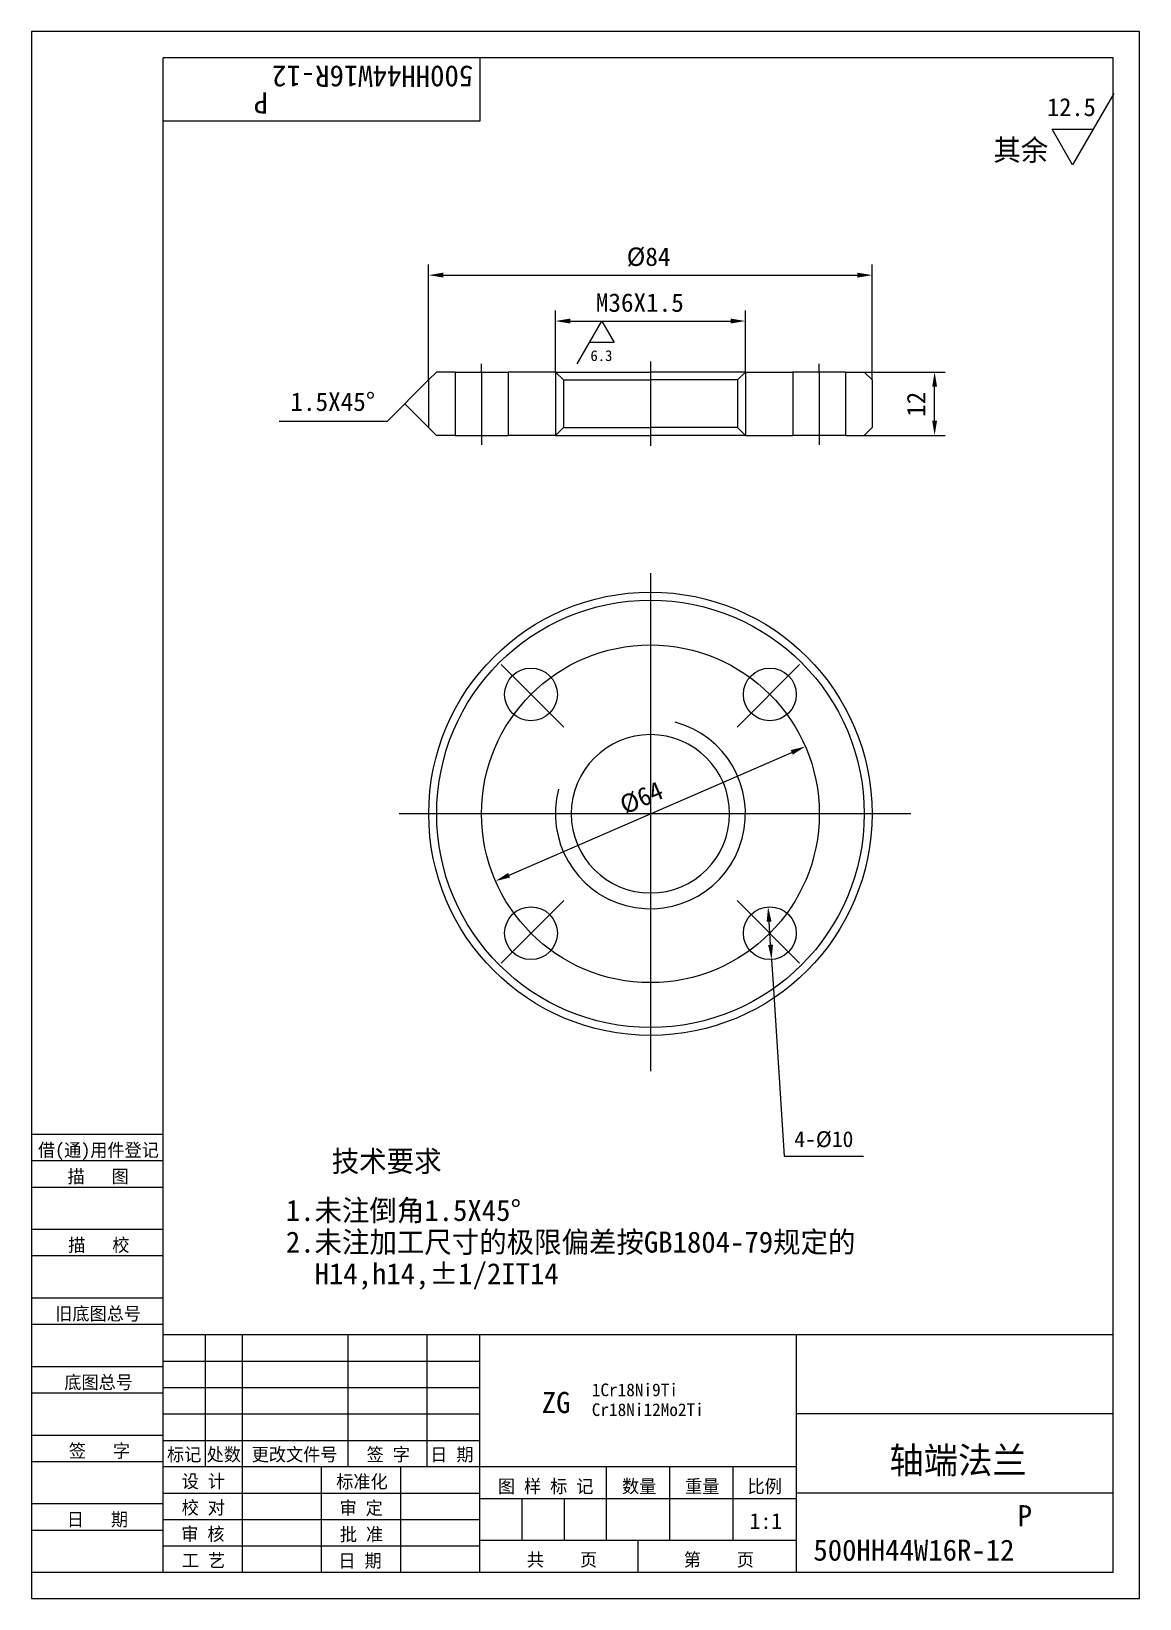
# Model space of a CAD drawing. Header units: metres. Extents: x 0 to 210, y 0 to 297.
import ezdxf

# ---------------------------------------------------------------- set-up
doc = ezdxf.new("R2010")
doc.units = ezdxf.units.M
for name, color, linetype in [('C', 6, 'Continuous'), ('D', 1, 'Continuous'), ('FL', 5, 'Continuous'), ('HA', 5, 'Continuous'), ('T', 7, 'Continuous'), ('TL', 4, 'Continuous')]:
    doc.layers.add(name, color=color, linetype=linetype)

# ---------------------------------------------------------------- blocks, each defined once
blk = doc.blocks.new('TUKUN4')
at = {"layer": 'FL'}
for p, q in [((0, 297), (0, 0)), ((210, 297), (0, 297)), ((210, 0), (210, 297)), ((0, 78), (25, 78)), ((0, 70), (25, 70)), ((0, 65), (25, 65)), ((0, 57), (25, 57)), ((0, 52), (25, 52)), ((33, 25), (33, 50)), ((40, 5), (40, 50)), ((60, 25), (60, 50)), ((75, 25), (75, 50)), ((25, 45), (85, 45)), ((0, 44), (25, 44)), ((0, 39), (25, 39)), ((25, 40), (85, 40)), ((25, 35), (85, 35)), ((0, 31), (25, 31)), ((25, 30), (85, 30)), ((0, 26), (25, 26)), ((70, 5), (70, 25)), ((0, 18), (25, 18)), ((25, 20), (85, 20)), ((25, 15), (85, 15)), ((0, 13), (25, 13)), ((25, 10), (85, 10)), ((0, 0), (210, 0))]:
    blk.add_line(p, q, dxfattribs=at)
at = {"layer": 'TL'}
for p, q in [((25, 5), (25, 292)), ((205, 292), (25, 292)), ((85, 292), (85, 280)), ((205, 5), (205, 292)), ((85, 280), (25, 280)), ((0, 88), (25, 88)), ((0, 83), (25, 83)), ((205, 50), (25, 50)), ((85, 5), (85, 50)), ((145, 5), (145, 50)), ((205, 35), (145, 35)), ((145, 25), (25, 25)), ((55, 5), (55, 25)), ((109, 11), (109, 25)), ((121, 11), (121, 25)), ((133, 11), (133, 25)), ((85, 19), (145, 19)), ((93, 11), (93, 19)), ((101, 11), (101, 19)), ((205, 20), (145, 20)), ((145, 11), (85, 11)), ((115, 5), (115, 11)), ((0, 5), (205, 5))]:
    blk.add_line(p, q, dxfattribs=at)
at = {"layer": 'T'}
for s, p in [('借(通)用件登记', (1.26, 83.76)), ('描   图', (6.86, 78.76)), ('描   校', (6.98, 65.76)), ('旧底图总号', (4.52, 52.76)), ('底图总号', (6.25, 39.76)), ('签   字', (7.1, 26.76)), ('标记', (25.71, 26.07)), ('处数', (33.22, 26.07)), ('更改文件号', (41.75, 26.07)), ('签 字', (63.53, 26.07)), ('日 期', (75.57, 26.07)), ('设 计', (28.5, 20.99)), ('标准化', (57.77, 20.93)), ('图 样 标 记', (88.4, 20.04)), ('数量', (111.92, 20.04)), ('重量', (123.88, 20.04)), ('比例', (135.7, 20.04)), ('校 对', (28.48, 15.99)), ('审 定', (58.39, 15.93)), ('日   期', (6.72, 13.76)), ('审 核', (28.41, 10.99)), ('批 准', (58.46, 10.93)), ('共    页', (93.91, 6.13)), ('第    页', (123.62, 6.13)), ('工 艺', (28.52, 5.99)), ('日 期', (58.18, 5.93))]:
    blk.add_text(s, height=2.5, dxfattribs=at).set_placement(p)

msp = doc.modelspace()

# ---------------------------------------------------------------- linework, layer by layer
at = {"layer": 'C'}
for p, q in [((85.32, 232.44), (85.32, 233.97)), ((85.32, 232.44), (85.32, 218.65)), ((117.3, 234.41), (117.3, 218.43)), ((149.28, 232.44), (149.28, 233.97)), ((149.28, 232.44), (149.28, 218.65)), ((117.3, 194.31), (117.3, 99.95)), ((100.88, 165.14), (89.01, 177.01)), ((133.71, 165.14), (145.58, 177.01)), ((166.66, 148.73), (69.69, 148.73)), ((100.88, 132.31), (89.01, 120.44)), ((133.71, 132.31), (145.58, 120.44))]:
    msp.add_line(p, q, dxfattribs=at)
msp.add_circle((117.3, 148.73), 32, dxfattribs=at)
at = {"layer": 'D'}
for p, q in [((205.11, 285.24), (197.3, 271.72)), ((193.4, 278.48), (201.2, 278.48)), ((197.3, 271.72), (193.4, 278.48)), ((75.28, 230.94), (75.28, 252.8)), ((159.32, 230.94), (159.32, 252.8)), ((78.08, 250.8), (156.52, 250.8)), ((99.3, 232.44), (99.3, 244.1)), ((135.3, 232.44), (135.3, 244.1)), ((102.1, 242.1), (132.5, 242.1)), ((103.39, 233.99), (108.08, 242.1)), ((108.08, 242.1), (110.42, 238.05)), ((110.42, 238.05), (105.73, 238.05)), ((157.82, 232.44), (173.15, 232.44)), ((75.28, 230.94), (67.42, 223.08)), ((171.15, 223.24), (171.15, 229.64)), ((75.28, 221.94), (70.78, 226.44)), ((67.42, 223.08), (46.94, 223.08)), ((157.82, 220.44), (173.15, 220.44)), ((90.51, 137.09), (144.08, 160.36)), ((140.07, 123.9), (139.78, 128.29)), ((140.25, 121.11), (140.61, 115.52)), ((140.61, 115.52), (142.66, 83.83)), ((142.66, 83.83), (157.66, 83.83))]:
    msp.add_line(p, q, dxfattribs=at)
for points in [[(78.08, 251.27), (78.08, 250.34), (75.28, 250.8)], [(156.52, 251.27), (156.52, 250.34), (159.32, 250.8)], [(102.1, 242.57), (102.1, 241.64), (99.3, 242.1)], [(132.5, 242.57), (132.5, 241.64), (135.3, 242.1)], [(170.69, 229.64), (171.62, 229.64), (171.15, 232.44)], [(170.69, 223.24), (171.62, 223.24), (171.15, 220.44)], [(144.27, 159.93), (143.89, 160.79), (146.65, 161.47)], [(90.7, 136.66), (90.33, 137.52), (87.95, 135.98)], [(139.32, 128.26), (140.25, 128.32), (139.6, 131.09)], [(139.6, 123.87), (140.53, 123.93), (140.25, 121.11)]]:
    msp.add_solid(points, dxfattribs=at)
at = {"layer": 'FL'}
msp.add_arc((117.3, 148.73), 18, 165, 75, dxfattribs=at)
at = {"layer": 'HA'}
for p, q in [((99.3, 232.44), (99.3, 220.44)), ((135.3, 232.44), (135.3, 220.44))]:
    msp.add_line(p, q, dxfattribs=at)
at = {"layer": 'TL'}
for p, q in [((75.28, 230.94), (76.78, 232.44)), ((80.32, 232.44), (76.78, 232.44)), ((80.32, 232.44), (80.32, 220.44)), ((80.32, 232.44), (90.32, 232.44)), ((99.3, 232.44), (90.32, 232.44)), ((90.32, 232.44), (90.32, 220.44)), ((100.8, 230.94), (99.3, 232.44)), ((99.3, 232.44), (117.3, 232.44)), ((135.3, 232.44), (117.3, 232.44)), ((133.8, 230.94), (135.3, 232.44)), ((135.3, 232.44), (144.28, 232.44)), ((154.28, 232.44), (144.28, 232.44)), ((144.28, 232.44), (144.28, 220.44)), ((154.28, 232.44), (157.82, 232.44)), ((154.28, 232.44), (154.28, 220.44)), ((157.82, 232.44), (159.32, 230.94)), ((75.28, 230.94), (75.28, 221.94)), ((100.8, 230.94), (100.8, 221.94)), ((100.8, 230.94), (117.3, 230.94)), ((133.8, 230.94), (117.3, 230.94)), ((133.8, 230.94), (133.8, 221.94)), ((159.32, 230.94), (159.32, 221.94)), ((76.78, 220.44), (75.28, 221.94)), ((80.32, 220.44), (76.78, 220.44)), ((80.32, 220.44), (90.32, 220.44)), ((99.3, 220.44), (90.32, 220.44)), ((100.8, 221.94), (99.3, 220.44)), ((99.3, 220.44), (117.3, 220.44)), ((100.8, 221.94), (117.3, 221.94)), ((133.8, 221.94), (117.3, 221.94)), ((135.3, 220.44), (117.3, 220.44)), ((133.8, 221.94), (135.3, 220.44)), ((135.3, 220.44), (144.28, 220.44)), ((154.28, 220.44), (144.28, 220.44)), ((154.28, 220.44), (157.82, 220.44)), ((159.32, 221.94), (157.82, 220.44))]:
    msp.add_line(p, q, dxfattribs=at)
msp.add_lwpolyline([(117.3, 133.73, 1), (117.3, 163.73, 1), (117.3, 133.73, 1)], format="xyb", dxfattribs=at)
for centre, radius in [((117.3, 148.73), 42), ((117.3, 148.73), 40.5), ((94.67, 171.35), 5), ((139.93, 171.35), 5), ((94.67, 126.1), 5), ((139.93, 126.1), 5)]:
    msp.add_circle(centre, radius, dxfattribs=at)

# ---------------------------------------------------------------- block references
at = {"layer": 'D'}
msp.add_blockref('TUKUN4', (0, 0), dxfattribs=at)

# ---------------------------------------------------------------- texts
for s, height, rotation, p in [('500HH44W16R-12', 4, 180, (83.72, 290.47)), ('P', 4, 180, (44.87, 285.43)), ('12', 3.5, 90, (169.4, 223.94)), ('%%C64', 3.5, 23.48, (112.47, 148.54))]:
    msp.add_text(s, height=height, rotation=rotation, dxfattribs=at).set_placement(p)
for s, height, p in [('12.5', 3.4, (192.44, 280.94)), ('其余', 4, (182.28, 272.5)), ('%%C84', 3.5, (112.8, 252.55)), ('M36X1.5', 3.5, (106.96, 243.85)), ('6.3', 2.04, (105.94, 234.53)), ('1.5X45%%d', 3.5, (49.09, 225.07)), ('4-%%C10', 3, (144.56, 85.58)), ('技术要求', 4, (56.92, 80.9)), ('1.未注倒角1.5X45%%D', 4, (48.22, 71.57)), ('2.未注加工尺寸的极限偏差按GB1804-79规定的', 4, (48.22, 65.57)), ('  H14,h14,%%P1/2IT14', 4, (48.22, 59.57)), ('ZG', 4, (96.72, 35.17)), ('1Cr18Ni9Ti', 2.4, (106.19, 38.37)), ('Cr18Ni12Mo2Ti', 2.4, (106.19, 34.61)), ('轴端法兰', 5, (162.59, 23.72)), ('1:1', 3, (136.12, 13.22)), ('P', 4, (186.9, 13.72)), ('500HH44W16R-12', 4, (148.18, 7.2))]:
    msp.add_text(s, height=height, dxfattribs=at).set_placement(p)

doc.saveas('drawing.dxf')
